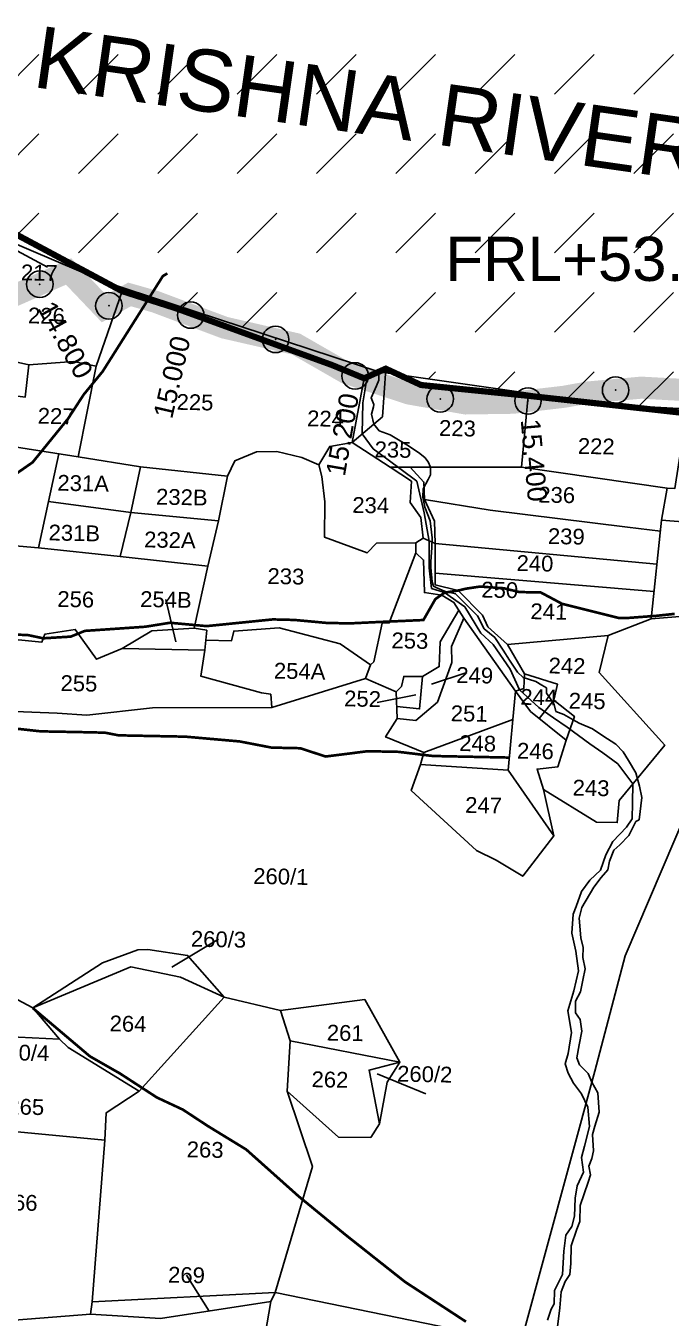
# Model space of a CAD drawing. Header units: millimetres. Extents: x 357738 to 363635, y 1840548 to 1846702.
# Drawn here: x 361037 to 361767, y 1844505 to 1845969 of the extents above; entities that cross this region are included whole.
import ezdxf
from ezdxf import colors
from ezdxf.entities.mleader import LeaderData, LeaderLine
from ezdxf.enums import TextEntityAlignment as Align
from ezdxf.math import Vec2, Vec3

# ---------------------------------------------------------------- set-up
doc = ezdxf.new("R2010")
doc.units = ezdxf.units.MM
doc.header["$PDMODE"] = 32
doc.header["$PDSIZE"] = 30
for name, color, linetype in [('BND', 6, 'Continuous'), ('CSMark', 72, 'Continuous'), ('FRL', 3, 'Continuous'), ('Plot', 7, 'Continuous'), ('ROADS', 50, 'Continuous'), ('STREAM', 4, 'Continuous'), ('TEXT', 7, 'Continuous')]:
    doc.layers.add(name, color=color, linetype=linetype)
doc.styles.get("Standard").update_dxf_attribs({"font": 'arial.ttf'})

msp = doc.modelspace()

# ---------------------------------------------------------------- hatches: boundary and pattern name
h = msp.add_hatch()
h.set_pattern_fill('DASH,_O', color=4, scale=20, angle=45)
h.set_pattern_definition([(45, (0, 0), (7e-15, 89.8025612), [63.5, -63.5])])
h.paths.add_polyline_path([(359480.5, 1846553.9), (359480.5, 1845882), (359498.8, 1845883.5), (360096, 1845862), (360175.6, 1845873.5), (360312.4, 1845904.9), (360480.1, 1845907.5), (360557.2, 1845894.3), (360821, 1845809.2), (361124.9, 1845679.8), (361436.3, 1845577.4), (361695, 1845540.3), (361829.6, 1845532.7), (362216, 1845547.5), (362300.6, 1845547), (362320.4, 1845505.3), (362339.3, 1845504.7), (362352.2, 1845518.6), (362450.3, 1845520.1), (362712.6, 1845397.4), (363038.7, 1845362.4), (363322.3, 1845377.5), (363149.3, 1845877.6), (363130, 1845876.1), (363065, 1845872.5), (363000.6, 1845871.3), (362936.8, 1845873.1), (362873.9, 1845879), (362811.9, 1845889.7), (362750.9, 1845905.9), (362690.9, 1845927.1), (362631.5, 1845951.9), (362572.5, 1845978.9), (362513.5, 1846006.6), (362454.2, 1846033.8), (362394.4, 1846059.1), (362333.7, 1846080.9), (362272, 1846098.2), (362209.1, 1846110.9), (362145.4, 1846119.6), (362081, 1846124.8), (362016.1, 1846127.4), (361950.9, 1846127.7), (361885.6, 1846126.6), (361820.4, 1846124.5), (361755.4, 1846122), (361690.5, 1846119.2), (361625.8, 1846116.3), (361561.3, 1846113.4), (361496.8, 1846110.8), (361432.5, 1846108.6), (361368.3, 1846106.9), (361304.2, 1846106), (361240.1, 1846106), (361176.1, 1846107.1), (361112.1, 1846109.5), (361048.1, 1846113.3), (360984.1, 1846118.4), (360920.1, 1846125), (360856.1, 1846132.8), (360792, 1846141.8), (360727.9, 1846152), (360663.8, 1846163.4), (360600.1, 1846176.8), (360537.5, 1846193.1), (360476.5, 1846213.5), (360417.7, 1846238.9), (360361.5, 1846269.7), (360307.1, 1846304.2), (360253.4, 1846340.5), (360199.5, 1846376.3), (360144.5, 1846409.7), (360087.5, 1846438.9), (360028.6, 1846464.1), (359968, 1846485.8), (359905.9, 1846504.6), (359842.6, 1846520.9), (359778.3, 1846535.3), (359713.4, 1846547.6), (359648.4, 1846556.4), (359583.7, 1846560.7), (359519.9, 1846559.2)])

# ---------------------------------------------------------------- linework, layer by layer
at = {"color": 4}
msp.add_lwpolyline([(363322.3, 1845377.5), (363038.7, 1845362.4), (362712.6, 1845397.4), (362450.3, 1845520.1), (362352.2, 1845518.6), (362339.3, 1845504.7), (362320.4, 1845505.3), (362300.6, 1845547), (362216, 1845547.5), (361829.6, 1845532.7), (361695, 1845540.3), (361436.3, 1845577.4), (361124.9, 1845679.8), (360821, 1845809.2), (360557.2, 1845894.3), (360480.1, 1845907.5), (360312.4, 1845904.9), (360175.6, 1845873.5), (360096, 1845862), (359498.8, 1845883.5), (359480.5, 1845882)], dxfattribs=at)
msp.add_open_spline([(363149.3, 1845877.4), (363028, 1845868.6), (362737.3, 1845861.6), (362342.9, 1846131.5), (361754.6, 1846130), (361221.5, 1846087.1), (360745.8, 1846143.6), (360403.7, 1846216.2), (360146.2, 1846435.8), (359821.7, 1846534.2), (359586.4, 1846570.7), (359480.5, 1846554.8)], degree=3, knots=[2558.337552, 2558.337552, 2558.337552, 2558.337552, 2917.580945, 3432.028985, 3904.205199, 4642.49363, 5040.443251, 5342.292141, 5671.412453, 6026.576286, 6355.187391, 6355.187391, 6355.187391, 6355.187391], dxfattribs=at)
for p in [(361052.4, 1845676.6), (361130.6, 1845652.1), (361223.3, 1845641.6), (361319.3, 1845614.1), (361409.4, 1845572.7), (361704.3, 1845556.7), (361505.7, 1845546.6), (361605.1, 1845544.3)]:
    msp.add_point(p)
at = {"layer": 'BND', "lineweight": 30, "const_width": 7}
msp.add_lwpolyline([(361784.7, 1845530.4), (361605.3, 1845550.2), (361484, 1845562.4), (361444, 1845580.9), (361419.6, 1845570), (361383.5, 1845584.9), (361207.7, 1845648.9), (361145.6, 1845668.7), (361025.8, 1845732.9)], dxfattribs=at)
at = {"layer": 'FRL', "color": 84}
msp.add_lwpolyline([(359761.7, 1845870.7, 25, 25, 0), (360041, 1845860, 25, 25, 0), (360151, 1845864, 25, 25, 0), (360347, 1845844, 25, 25, 0), (360586, 1845865, 25, 25, 0), (360645, 1845850, 25, 25, 0), (360698, 1845839, 25, 25, 0), (360698, 1845825, 25, 25, 0), (360854, 1845789, 25, 25, 0), (360922, 1845619, 25, 25, 0), (361085, 1845691, 25, 25, 0), (361125, 1845649, 25, 25, 0), (361154, 1845665, 25, 25, 0), (361182.9, 1845656.8, 25, 25, 0), (361261.4, 1845627.4, 25, 25, 0), (361342.4, 1845608.8, 25, 25, 0), (361399.4, 1845576, 25, 25, 0), (361470.7, 1845552.7, 25, 25, 0), (361534.7, 1845541.5, 25, 25, 0), (361587.9, 1845542.3, 25, 25, 0), (361646.1, 1845549.1, 25, 25, 0), (361672.6, 1845553.9, 25, 25, 0), (361733.3, 1845559.4, 25, 25, 0), (361834.9, 1845553.9, 25, 25, 0)], format="xyseb", dxfattribs=at)
at = {"layer": 'Plot'}
for points in [[(361021.9, 1845717.2), (361061.1, 1845696)], [(360987.6, 1845597.1), (361039.9, 1845585.3), (361090.4, 1845588.9), (361116.3, 1845583.9), (361145.6, 1845668.7)], [(361039.9, 1845585.3), (361035.8, 1845548.5), (360974.4, 1845557.1)], [(361116.3, 1845583.9), (361095.7, 1845480.9)], [(360956.4, 1845502.9), (361030.8, 1845491.2), (361095.7, 1845480.9), (361166.3, 1845469.9), (361264.9, 1845459), (361273.1, 1845476.4), (361297.7, 1845486.9), (361320.8, 1845487), (361348.9, 1845480.2), (361368.4, 1845471.9), (361380.7, 1845492.9), (361405.9, 1845497.2), (361440.5, 1845526.4), (361444, 1845580.9)], [(361419.6, 1845570), (361405.9, 1845497.2)], [(361405.9, 1845497.2), (361449.2, 1845469.2), (361597.8, 1845469.4), (361605.3, 1845550.2)], [(361597.8, 1845469.4), (361762.8, 1845445.7), (361771.5, 1845445.2), (361784.7, 1845530.4)], [(360976.1, 1845384.3), (361050.9, 1845378.1), (361062.3, 1845430.6), (361074, 1845484.4)], [(361166.3, 1845469.9), (361155.5, 1845417.9), (361143.3, 1845368.1)], [(361426.7, 1845245.5), (361430.6, 1845248.9), (361439.8, 1845292.8), (361448, 1845293), (361478, 1845372.4), (361478, 1845383.7), (361433.7, 1845383.4), (361423, 1845372.2), (361374.7, 1845390), (361375.1, 1845430.2), (361371.8, 1845458.8), (361368.4, 1845471.9)], [(361449.2, 1845469.2), (361473.1, 1845453.4), (361471.5, 1845429.2), (361483.8, 1845412.5), (361486.4, 1845388.8), (361499.8, 1845382.7)], [(361487.8, 1845432.8), (361487.2, 1845452.4), (361471.8, 1845469.2)], [(361264.9, 1845459), (361254.5, 1845408.5)], [(361756.3, 1845409.5), (361762.8, 1845445.7)], [(361062.3, 1845430.6), (361155.5, 1845417.9), (361254.5, 1845408.5), (361242.6, 1845357.1), (361143.3, 1845368.1), (361050.9, 1845378.1)], [(361499.8, 1845382.7), (361499.3, 1845408), (361487.8, 1845432.8), (361562.3, 1845420.8), (361717.6, 1845401.4), (361755, 1845396.8)], [(361842.1, 1845305.3), (361744.7, 1845297.5), (361756.3, 1845409.5), (361866.4, 1845400.7)], [(360966.7, 1845194.9), (361072, 1845190.6), (361105.6, 1845188.6), (361180, 1845196.7), (361314.9, 1845197.2), (361313.9, 1845212.2), (361303.2, 1845213.6), (361234.7, 1845232.5), (361239.3, 1845262), (361145.5, 1845264), (361116.5, 1845251.8), (361092.5, 1845285.5), (361058, 1845280), (361054.6, 1845271.1), (361004.9, 1845276.2), (360989.3, 1845280.5), (360976.1, 1845384.3), (360962.7, 1845354.9), (360944.6, 1845361)], [(361486.4, 1845388.8), (361478, 1845383.7)], [(361695.7, 1845278.8), (361581.9, 1845268.6), (361559.7, 1845288.6), (361553.7, 1845301.8), (361525.9, 1845329.6), (361500, 1845336), (361499.8, 1845382.7), (361751.1, 1845359.5)], [(361421.1, 1845229.9), (361455.8, 1845214.8), (361457, 1845184.8), (361478, 1845182.4), (361502.7, 1845203.2), (361518.9, 1845248.2), (361518.4, 1845266.3), (361532.6, 1845298.2), (361521.2, 1845316.2), (361507.4, 1845324.5), (361487.8, 1845327.3), (361486.9, 1845364.1), (361478, 1845372.4)], [(361227.3, 1845286.8), (361242.6, 1845357.1)], [(361747.9, 1845328.6), (361500, 1845349.1)], [(361195.2, 1845319.4), (361206.5, 1845271.4)], [(361526.9, 1845307.2), (361505.5, 1845271.4), (361504.7, 1845243.4), (361485.8, 1845232.3), (361464.5, 1845232.3), (361461.7, 1845220.9), (361455.8, 1845214.8)], [(361597.1, 1844477.3), (361680.6, 1844785.1), (361715.1, 1844916), (361784.5, 1845078.5), (361837.3, 1845203), (361853.9, 1845309), (361970.4, 1845303), (362079.6, 1845291.4), (362091.8, 1845251.3), (362124.9, 1845229.8), (362102.6, 1845218.2), (362014.3, 1845230.2), (362009.3, 1845171.1), (361881.7, 1845173.3), (361856.7, 1845048.1), (361837.6, 1845019.6), (361871.3, 1844986.9), (361899.8, 1844983.6), (361957.1, 1844967.6), (362001.2, 1844979), (362006, 1844986.6), (362013.1, 1845095.6), (362009.3, 1845171.1)], [(361744.7, 1845297.5), (361695.7, 1845278.8), (361685.6, 1845236.9), (361759.9, 1845154.5), (361708.4, 1845091.9), (361706.1, 1845066.7), (361682.7, 1845067.3), (361622.6, 1845104.1), (361634.2, 1845051.7), (361582.5, 1845126), (361483.3, 1845132.5), (361472.9, 1845103.2), (361546.7, 1845035.2), (361568.9, 1845024.3), (361599.1, 1845005.9), (361634.2, 1845051.7)], [(361588.1, 1845183.6), (361591, 1845215.5), (361532.6, 1845298.2)], [(361145.5, 1845264), (361179.1, 1845284.1), (361227.3, 1845286.8), (361241.3, 1845284.7), (361239.3, 1845262)], [(361240.3, 1845273.4), (361269.4, 1845272.5), (361272, 1845283.7), (361323.4, 1845287.3), (361392.6, 1845269.3), (361426.7, 1845245.5), (361421.1, 1845229.9), (361314.9, 1845197.2)], [(361581.9, 1845268.6), (361601.2, 1845235.2), (361600.2, 1845218.5), (361591, 1845215.5)], [(361456.4, 1845198.3), (361482.4, 1845195.6), (361485.8, 1845232.3)], [(361495.8, 1845223.4), (361535.7, 1845236.8)], [(361601.2, 1845235.2), (361638.4, 1845223.6), (361634.5, 1845205.5), (361617.7, 1845184.7)], [(361478.2, 1845211.5), (361434.2, 1845202.9)], [(361591, 1845215.5), (361608, 1845192.5), (361648.2, 1845160.2), (361638.8, 1845129.8), (361615.3, 1845127.3), (361622.6, 1845104.1)], [(361634.5, 1845205.5), (361657.6, 1845187), (361648.2, 1845160.2)], [(361457, 1845184.8), (361443.8, 1845163.8), (361487.2, 1845146.3), (361483.3, 1845132.5)], [(361582.5, 1845126), (361588.1, 1845183.6), (361487.2, 1845146.3)], [(361254.7, 1844934.6), (361201.8, 1844903)], [(361318.7, 1844534.4), (361361, 1844677.1), (361332.3, 1844762.5), (361390.7, 1844710.4), (361427.1, 1844710), (361436.9, 1844725.5), (361445.8, 1844772.6), (361460, 1844795.5), (361420.2, 1844866.4), (361324.9, 1844854), (361261.2, 1844869.2), (361219.6, 1844916.3), (361174.8, 1844922.9), (361163.2, 1844922.8), (361123.5, 1844907.9), (361044.3, 1844856.8), (361003.6, 1844878.4), (360961.2, 1844895), (360914.4, 1844861.7), (360896.4, 1844840.2), (360899.3, 1844812), (360953.2, 1844797.3), (360996.9, 1844825.3), (361003.6, 1844878.4)], [(361261.2, 1844869.2), (361211.8, 1844891.7), (361155.6, 1844903.3), (361044.3, 1844856.8)], [(361261.2, 1844869.2), (361164.7, 1844762.4), (361084.5, 1844812.1), (361074.6, 1844821.3)], [(360996.9, 1844825.3), (361074.6, 1844821.3), (361044.3, 1844856.8)], [(361332.3, 1844762.5), (361336, 1844819.5), (361324.9, 1844854)], [(361336, 1844819.5), (361460, 1844795.5)], [(361460, 1844795.5), (361425.2, 1844786.5), (361436.9, 1844725.5)], [(361434.4, 1844782.3), (361489.4, 1844759.6)], [(361164.7, 1844762.4), (361127.6, 1844738.1), (361126.1, 1844707), (360884.2, 1844730.2), (360876.5, 1844718.2), (360857, 1844743.6), (360751.8, 1844733.4), (360749.6, 1844723.3), (360733.4, 1844720.6), (360730.1, 1844668.6), (360691.6, 1844626.1), (360660, 1844635.6), (360645.9, 1844615.3), (360650.9, 1844581.1), (360644.4, 1844577.5), (360638.4, 1844578.7), (360633.7, 1844591), (360586.2, 1844598.3), (360499.2, 1844491.5)], [(361126.1, 1844707), (361111.5, 1844523.9)], [(361218.5, 1844554.3), (361244.3, 1844513.5)], [(361109.7, 1844510.1), (361111.5, 1844523.9), (361318.7, 1844534.4), (361313.9, 1844524.3)], [(361318.7, 1844534.4), (361597.1, 1844477.3), (361588.8, 1844458.4)], [(360985.8, 1844481.8), (360994.8, 1844500.9), (361109.7, 1844510.1), (361189, 1844504.9), (361313.9, 1844524.3), (361307.7, 1844487)]]:
    msp.add_lwpolyline(points, dxfattribs=at)
at = {"layer": 'ROADS', "color": 40, "const_width": 3}
for points in [[(361011.1, 1845451.8), (361044.2, 1845474.8), (361084.4, 1845524.3), (361102.1, 1845551.6), (361123.5, 1845577.7), (361142.9, 1845608.4), (361169.6, 1845650.7), (361191.7, 1845685.8), (361196.8, 1845688.8)], [(361771.1, 1845303.2), (361750.8, 1845301), (361716.2, 1845298.4), (361707.5, 1845298.6), (361680.8, 1845305.3), (361661.9, 1845310), (361643.6, 1845314.6), (361619.6, 1845327.4), (361595.3, 1845327.9), (361577.6, 1845332.2), (361550.8, 1845334.1), (361534.8, 1845331.7), (361525.9, 1845329.6), (361510.6, 1845327.2), (361500.2, 1845319.9), (361492.6, 1845306.6), (361486.7, 1845296.2), (361432.9, 1845293.8), (361403.5, 1845292.4), (361377.4, 1845292.9), (361340.6, 1845296.3), (361316.2, 1845296.9), (361276.7, 1845292.9), (361241.2, 1845289.3), (361199.8, 1845293.1), (361171.8, 1845288.6), (361134, 1845286), (361103.4, 1845283.9), (361087.4, 1845277.4), (361056.3, 1845275.5), (361038.3, 1845279.3), (361013.5, 1845279.8)], [(361583.9, 1845140.4), (361497.3, 1845142.2), (361458.4, 1845146.9), (361423.5, 1845147.6), (361376, 1845141.6), (361347.1, 1845151), (361314.8, 1845151.7), (361278.5, 1845158.7), (361217.1, 1845164.1), (361201.8, 1845164.4), (361165.6, 1845165.1), (361141.5, 1845165.6), (361126.1, 1845168.6), (361109.7, 1845169), (361090.6, 1845169.4), (361053.6, 1845170.1), (361019.1, 1845173.9)], [(361044.3, 1844856.8), (361075.8, 1844830.2), (361109.1, 1844802), (361143.1, 1844782.6), (361184.9, 1844755.4), (361214.4, 1844741.6), (361242.7, 1844723), (361286, 1844696.5), (361345.7, 1844643.2), (361399.3, 1844599.2), (361465.9, 1844546.5), (361534.9, 1844501.4)]]:
    msp.add_lwpolyline(points, dxfattribs=at)
at = {"layer": 'STREAM', "color": 4}
for points in [[(361423, 1845571.5), (361418, 1845542.1), (361417.5, 1845507), (361429.9, 1845490.1), (361445.3, 1845478.6), (361479.4, 1845453.3), (361487.7, 1845417.7), (361493.1, 1845385.7), (361493.3, 1845355.5), (361495.9, 1845332), (361510.6, 1845327.2), (361533.7, 1845311), (361551.7, 1845281.5), (361565.5, 1845268.4), (361585, 1845240.7), (361595.6, 1845217), (361617.2, 1845197.2), (361633.9, 1845185.5), (361649.3, 1845174.7), (361675.1, 1845156.1), (361689.8, 1845145.6), (361706.9, 1845133.3), (361723.9, 1845110.7), (361723.4, 1845089.3), (361723.1, 1845071.2), (361716.5, 1845061.5), (361701, 1845045.2), (361693.1, 1845030.3), (361687.2, 1845012.7), (361675.2, 1845001.6), (361665.5, 1844988.7), (361659.6, 1844971.9), (361656.4, 1844962.9), (361654.7, 1844941.5), (361659.3, 1844921.3), (361662.1, 1844898.7), (361657.1, 1844876.3), (361650.2, 1844853.4), (361654.4, 1844829), (361650.4, 1844805.2), (361647, 1844793.5), (361650.5, 1844783.1), (361656.6, 1844771.6), (361665.8, 1844759.4), (361673, 1844744.5), (361674.8, 1844722.7), (361669, 1844700.2), (361665.6, 1844687.3), (361668, 1844670.8), (361660.9, 1844655.2), (361658.3, 1844641.5), (361657.9, 1844621.1), (361654.6, 1844609.1), (361647.8, 1844599.5), (361645.6, 1844581.5), (361644.2, 1844555), (361635.1, 1844536.6), (361634.8, 1844521.7), (361631.2, 1844515.5), (361627.1, 1844503.2)], [(361638.3, 1844495.7), (361641.2, 1844517.3), (361642.8, 1844535.1), (361647, 1844547.1), (361652.3, 1844555), (361653.5, 1844567.2), (361653.9, 1844587.4), (361660.2, 1844606.4), (361663.9, 1844615.1), (361664.2, 1844633.2), (361668.6, 1844646.1), (361673.2, 1844659.6), (361676, 1844667.9), (361674.1, 1844677.7), (361677.3, 1844686.3), (361679.3, 1844695), (361678, 1844713.6), (361680.9, 1844722.9), (361685.7, 1844738.6), (361684.2, 1844760.6), (361677.3, 1844772.9), (361673.2, 1844782.6), (361663.5, 1844792.3), (361660.4, 1844800.3), (361663.2, 1844815.2), (361666.2, 1844830.5), (361664, 1844843.7), (361658.7, 1844851.2), (361659, 1844864.6), (361664.6, 1844874.9), (361667, 1844888.2), (361669.8, 1844901.1), (361667.3, 1844914), (361667.6, 1844925.3), (361664.9, 1844936.2), (361663.2, 1844958.6), (361666.1, 1844970.4), (361679.5, 1844993.8), (361688, 1845004.5), (361695.6, 1845013.3), (361697.5, 1845023), (361702.3, 1845035.5), (361709.2, 1845041.4), (361719.4, 1845052), (361722.8, 1845058.8), (361727.3, 1845067.9), (361731.1, 1845070), (361733.8, 1845095), (361731.5, 1845108), (361727, 1845123.3), (361718.7, 1845137.1), (361712.9, 1845146.9), (361704.4, 1845155.5), (361689.7, 1845165.2), (361678.1, 1845172.9), (361663.2, 1845179.2), (361656.2, 1845183.1), (361645.5, 1845189.1), (361636.7, 1845192.6), (361634.6, 1845200.7), (361629.7, 1845208), (361626.1, 1845213.3), (361626.2, 1845219.3), (361620.9, 1845222.5), (361614, 1845226.6), (361605.6, 1845229.2), (361599.5, 1845231.1), (361593.1, 1845237.3), (361584.3, 1845250.8), (361577, 1845261.9), (361567.6, 1845276.3), (361555.3, 1845286.4), (361548, 1845301.1), (361534.5, 1845314.5), (361523.1, 1845325.9), (361510.6, 1845329), (361501.8, 1845332.5), (361498, 1845334.4), (361496.6, 1845339.3), (361495, 1845355.7), (361495.2, 1845362.5), (361496.2, 1845377.9), (361496.4, 1845389.2), (361494.3, 1845408.4), (361488.2, 1845424.2), (361486.1, 1845435.3), (361486.3, 1845444.9), (361491.9, 1845455.3), (361494.8, 1845460.7), (361494.8, 1845469.3), (361492, 1845475.3), (361488.4, 1845480.2), (361481.1, 1845485.9), (361468, 1845494.8), (361449.1, 1845505.8), (361436.6, 1845510.6), (361430.4, 1845517.9), (361428, 1845529.2), (361430, 1845537.8), (361430.5, 1845540.4), (361427.6, 1845547.7), (361430.6, 1845554.5), (361433.6, 1845561.6), (361436.3, 1845567.7), (361436.3, 1845577.4)]]:
    msp.add_lwpolyline(points, dxfattribs=at)

# ---------------------------------------------------------------- texts
at = {"layer": 'CSMark', "color": 1}
for s, rotation, p in [('14.800', 298.8866, (361058.8, 1845654.7)), ('15.400', 275.1964, (361607.7, 1845523.9))]:
    msp.add_text(s, height=22, rotation=rotation, dxfattribs=at).set_placement(p, align=Align.MIDDLE_LEFT)
for s, rotation, p in [('15.000', 77.0698, (361212.4, 1845617.2)), ('15.200', 80.1009, (361403, 1845552.7))]:
    msp.add_text(s, height=22, rotation=rotation, dxfattribs=at).set_placement(p, align=Align.MIDDLE_RIGHT)
at = {"layer": 'Plot'}
for s, p in [('217', (361051.9, 1845689.6)), ('226', (361059.9, 1845640.8)), ('225', (361228.1, 1845542.9)), ('227', (361070.9, 1845527.2)), ('224', (361375.9, 1845524.3)), ('223', (361525.2, 1845513.4)), ('235', (361452.3, 1845489.2)), ('222', (361682.4, 1845493)), ('231A', (361101.5, 1845451.1)), ('232B', (361213.2, 1845435.4)), ('234', (361427, 1845426.2)), ('236', (361637.6, 1845437.9)), ('231B', (361091.5, 1845394.8)), ('232A', (361199.7, 1845386.9)), ('239', (361648.5, 1845390.9)), ('240', (361613, 1845360.4)), ('233', (361331, 1845345.7)), ('250', (361573.1, 1845330.3)), ('256', (361093.1, 1845319.7)), ('254B', (361195.2, 1845319.4)), ('241', (361628.7, 1845305.8)), ('253', (361471.4, 1845272.8)), ('254A', (361346.6, 1845238.3)), ('242', (361649.3, 1845244.3)), ('255', (361096.7, 1845224.4)), ('249', (361544.8, 1845233.6)), ('252', (361417.8, 1845207)), ('244', (361617.3, 1845208.8)), ('245', (361672.1, 1845204.5)), ('251', (361538.5, 1845190.2)), ('248', (361548.1, 1845156.4)), ('246', (361613.5, 1845147.8)), ('243', (361676.5, 1845106)), ('247', (361554.8, 1845086.4)), ('260/1', (361325.3, 1845005.7)), ('260/3', (361254.7, 1844934.6)), ('264', (361152.3, 1844838.9)), ('261', (361398.2, 1844828.5)), ('260/4', (361031.9, 1844806.2)), ('260/2', (361488.2, 1844781.8)), ('262', (361380.9, 1844775.7)), ('265', (361036.5, 1844744.8)), ('263', (361239.6, 1844696.3)), ('266', (361029, 1844636.3)), ('269', (361218.5, 1844554.3))]:
    msp.add_text(s, height=17.89, rotation=358.8198, dxfattribs=at).set_placement(p, align=Align.MIDDLE_CENTER)
at = {"layer": 'TEXT', "color": 4}
msp.add_text('KRISHNA RIVER', height=70, rotation=351.8809, dxfattribs=at).set_placement((361042.6, 1845900.2))

# ---------------------------------------------------------------- leaders
at = {"color": 5}
ml = msp.add_multileader_mtext('Standard', dxfattribs=at)
ml.set_content('FRL+53.340', color=5)
ml.set_leader_properties()
ml.build(insert=Vec2(0, 0))
ml.multileader.update_dxf_attribs({"arrow_head_size": 75})
ctx = ml.context
ctx.base_point, ctx.char_height, ctx.arrow_head_size, ctx.plane_origin = Vec3(361518.6, 1845704.9), 50, 75, Vec3(361500.5, 1845916.8)
ctx.text_align_type = 2
notes = []
notes.append((ctx, [(1, (1, 1, 0), (361907.9, 1845704.9), (-1, 0), 8, [(0, [(362049.5, 1845537.5)], 0, [])])]))
ctx.mtext.insert, ctx.mtext.alignment, ctx.mtext.flow_direction = Vec3(361897.9, 1845730.3), 3, 5
for ctx, leaders in notes:
    for number, flags, end, landing, length, lines in leaders:
        leader = LeaderData()
        leader.index, (leader.has_last_leader_line, leader.has_dogleg_vector, leader.attachment_direction) = number, flags
        leader.last_leader_point, leader.dogleg_vector, leader.dogleg_length = Vec3(end), Vec3(landing), length
        for number, points, colour, breaks in lines:
            line = LeaderLine()
            line.index, line.vertices, line.color, line.breaks = number, Vec3.list(points), colors.encode_raw_color(colour), breaks
            leader.lines.append(line)
        ctx.leaders.append(leader)

doc.saveas('drawing.dxf')
